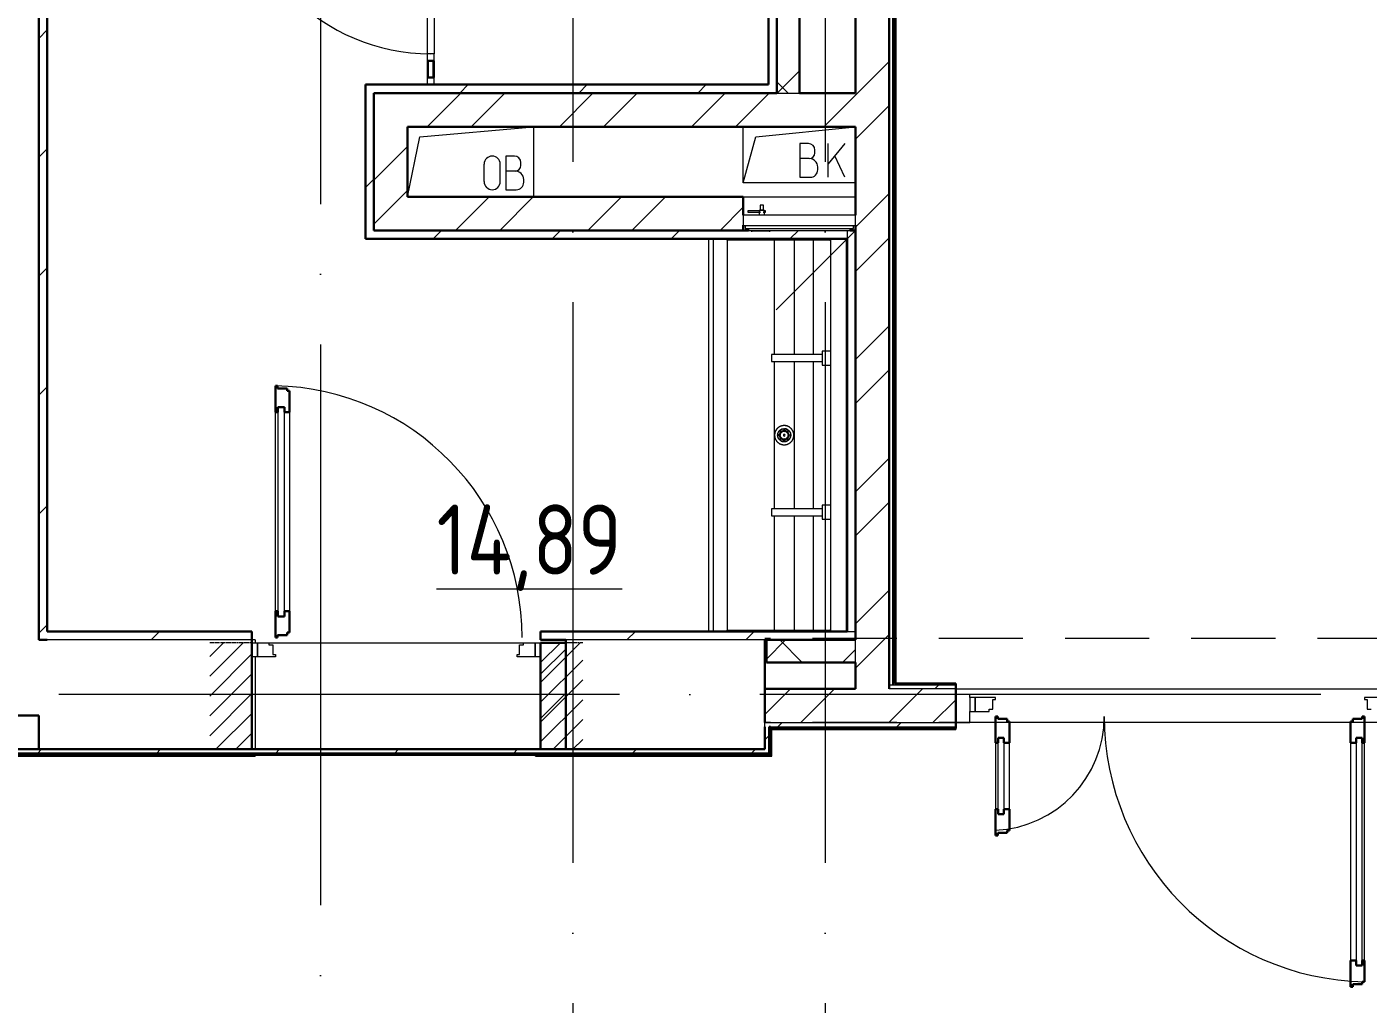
# Model space of a CAD drawing. Header units: millimetres. Extents: x -88595 to 880822, y -1054509 to -148035.
# Drawn here: x 432016 to 436799, y -275356 to -271871 of the extents above; entities that cross this region are included whole.
import ezdxf

# ---------------------------------------------------------------- set-up
doc = ezdxf.new("R2010")
doc.units = ezdxf.units.MM
for name, pattern in [('ADSK_Линия сетки', [25, 20, -2.5, 0, -2.5]), ('ADSK_Сверху', [4.5, 3, -1.5]), ('ADSK_Штриховая_ш2 п1_5', [4.5, 3, -1.5])]:
    doc.linetypes.add(name, pattern=pattern)
for name, color, linetype, lineweight in [('Витраж', 7, 'Continuous', 9), ('Двери', 7, 'Continuous', 9), ('Линии', 7, 'Continuous', 9), ('Марки помещений', 7, 'Continuous', 20), ('Оборудование', 7, 'Continuous', 18), ('Ограждение', 7, 'Continuous', 9), ('Оси', 7, 'Continuous', 9), ('Перекрытие', 7, 'Continuous', 18), ('Сантехника', 7, 'Continuous', 18), ('Стены внутренние', 7, 'Continuous', 18), ('Стены наружные', 7, 'Continuous', 18), ('Стены разрез', 7, 'Continuous', 30), ('Стены штриховка', 7, 'Continuous', 9)]:
    doc.layers.add(name, color=color, linetype=linetype, lineweight=lineweight)
doc.layers.add('Двери открывание', color=7, linetype='Continuous', lineweight=9, true_color=0xc0c0c0)
doc.styles.add('GOST Common_2', font='GOST_Common.ttf', dxfattribs={"width": 0.9, "height": 350})

# ---------------------------------------------------------------- blocks, each defined once
blk = doc.blocks.new('3 этаж')
at = {"layer": 'Двери', "lineweight": 18, "true_color": 0xff0000}
h = blk.add_hatch(dxfattribs=at)
h.set_pattern_fill('FP_3', color=1, style=0, pattern_type=2)
h.set_pattern_definition([(45, (445088.9, 652168.86), (-35.3553, 35.3553), [])])
h.paths.add_polyline_path([(445878.9, 651978.9), (445878.9, 652358.9), (445728.9, 652358.9), (445728.9, 651978.9)])
h.paths.add_polyline_path([(444698.9, 651978.9), (444698.9, 652358.9), (444548.9, 652358.9), (444548.9, 651978.9)])
at = {"lineweight": 18}
for p, q in [((445253.9, 653948.9), (445298.5, 654163)), ((445298.5, 654163), (445703.9, 654198.9)), ((445703.9, 654198.9), (445703.9, 653948.9)), ((446451.4, 653998.9), (446451.4, 654198.9)), ((446451.4, 653998.9), (446495.9, 654163)), ((446495.9, 654163), (446851.4, 654198.9)), ((446683.7, 654138.4), (446653.7, 654138.4)), ((446653.7, 654138.4), (446653.7, 654018.4)), ((446707, 654105.1), (446707, 654115.1)), ((446813.7, 654138.4), (446753.7, 654066.9)), ((446753.7, 654018.4), (446753.7, 654138.4)), ((445527.5, 654002.9), (445527.5, 654065.5)), ((445584.9, 654002.9), (445584.9, 654065.5)), ((445635.1, 654094.2), (445605.1, 654094.2)), ((445605.1, 654094.2), (445605.1, 653974.2)), ((445658.4, 654060.8), (445658.4, 654070.8)), ((446687, 654085.1), (446653.7, 654085.1)), ((446813.7, 654018.4), (446777.7, 654095.5)), ((445638.4, 654040.8), (445605.1, 654040.8)), ((446653.7, 654018.4), (446690.4, 654018.4)), ((446717, 654045.1), (446717, 654055.1)), ((445605.1, 653974.2), (445641.7, 653974.2)), ((445668.4, 654000.8), (445668.4, 654010.8)), ((446851.4, 653998.9), (446451.4, 653998.9))]:
    blk.add_line(p, q, dxfattribs=at)
for centre, radius, start, end in [((446683.7, 654115.1), 23.3, 0, 90), ((445556.2, 654065.5), 28.7, 0, 180), ((445635.1, 654070.8), 23.3, 0, 90), ((446687, 654105.1), 20, 270, 0), ((446687, 654055.1), 30, 0, 90), ((445638.4, 654060.8), 20, 270, 0), ((445638.4, 654010.8), 30, 0, 90), ((446690.4, 654045.1), 26.7, 270, 0), ((445556.2, 654002.9), 28.7, 180, 0), ((445641.7, 654000.8), 26.7, 270, 0)]:
    blk.add_arc(centre, radius, start, end, dxfattribs=at)
at = {"layer": 'Витраж'}
for p, q in [((445323.9, 655158.9), (445323.9, 654458.9)), ((445348.9, 655158.9), (445348.9, 654458.9)), ((445323.9, 654433.9), (445323.9, 654373.9)), ((445348.9, 654433.9), (445348.9, 654373.9))]:
    blk.add_line(p, q, dxfattribs=at)
at = {"layer": 'Витраж', "lineweight": 18, "extrusion": (0, 0, -1)}
for p, q in [((445348.9, 654458.9), (445323.9, 654458.9)), ((445323.9, 654458.9), (445323.9, 654433.9)), ((445348.9, 654433.9), (445348.9, 654458.9)), ((445323.9, 654433.9), (445348.9, 654433.9))]:
    blk.add_line(p, q, dxfattribs=at)
at = {"layer": 'Витраж', "lineweight": 18}
for p, q in [((445348.9, 654373.9), (445323.9, 654373.9)), ((445323.9, 654373.9), (445323.9, 654348.9)), ((445348.9, 654348.9), (445348.9, 654373.9)), ((445323.9, 654348.9), (445348.9, 654348.9)), ((447259, 652173.9), (447209, 652173.9)), ((447209, 652173.9), (447209, 652073.9)), ((447259, 652163.9), (447259, 652173.9)), ((447259, 652073.9), (447259, 652113.9)), ((447209, 652073.9), (447259, 652073.9))]:
    blk.add_line(p, q, dxfattribs=at)
at = {"layer": 'Двери', "lineweight": 30}
for p, q in [((444782.9, 653274.9), (444790.9, 653274.9)), ((444782.9, 653180.9), (444782.9, 653274.9)), ((444790.9, 653274.9), (444790.9, 653265.9)), ((444790.9, 653265.9), (444824.9, 653265.9)), ((444824.9, 653265.9), (444824.9, 653256.9)), ((444824.9, 653256.9), (444832.9, 653256.9)), ((444832.9, 653256.9), (444832.9, 653180.9)), ((444791.9, 653180.9), (444782.9, 653180.9)), ((444791.9, 653198.9), (444791.9, 653180.9)), ((444815.9, 653198.9), (444791.9, 653198.9)), ((444815.9, 653180.9), (444815.9, 653198.9)), ((444832.9, 653180.9), (444815.9, 653180.9)), ((444782.9, 652376.9), (444782.9, 652470.9)), ((444791.9, 652470.9), (444782.9, 652470.9)), ((444791.9, 652452.9), (444791.9, 652470.9)), ((444815.9, 652452.9), (444791.9, 652452.9)), ((444815.9, 652470.9), (444815.9, 652452.9)), ((444832.9, 652470.9), (444815.9, 652470.9)), ((444832.9, 652470.9), (444832.9, 652394.9)), ((444824.9, 652394.9), (444824.9, 652385.9)), ((444832.9, 652394.9), (444824.9, 652394.9)), ((444790.9, 652376.9), (444782.9, 652376.9)), ((444790.9, 652385.9), (444790.9, 652376.9)), ((444824.9, 652385.9), (444790.9, 652385.9)), ((447359, 652095.9), (447351, 652095.9)), ((447351, 652095.9), (447351, 652001.9)), ((447359, 652086.9), (447359, 652095.9)), ((447393, 652086.9), (447359, 652086.9)), ((447393, 652077.9), (447393, 652086.9)), ((447401, 652077.9), (447393, 652077.9)), ((447401, 652001.9), (447401, 652077.9)), ((448625, 652077.9), (448617, 652077.9)), ((448617, 652077.9), (448617, 652001.9)), ((448625, 652086.9), (448625, 652077.9)), ((448659, 652086.9), (448625, 652086.9)), ((448667, 652095.9), (448659, 652095.9)), ((448659, 652095.9), (448659, 652086.9)), ((448667, 652001.9), (448667, 652095.9)), ((447360, 652019.9), (447360, 652001.9)), ((447381, 652019.9), (447360, 652019.9)), ((447381, 652001.9), (447381, 652019.9)), ((448637, 652001.9), (448637, 652019.9)), ((448637, 652019.9), (448658, 652019.9)), ((448658, 652019.9), (448658, 652001.9)), ((447360, 652001.9), (447351, 652001.9)), ((447401, 652001.9), (447381, 652001.9)), ((448617, 652001.9), (448637, 652001.9)), ((448658, 652001.9), (448667, 652001.9)), ((447351, 651765.9), (447351, 651671.9)), ((447360, 651765.9), (447351, 651765.9)), ((447360, 651747.9), (447360, 651765.9)), ((447381, 651747.9), (447360, 651747.9)), ((447381, 651765.9), (447381, 651747.9)), ((447401, 651765.9), (447381, 651765.9)), ((447401, 651689.9), (447401, 651765.9)), ((447359, 651671.9), (447359, 651680.9)), ((447359, 651680.9), (447393, 651680.9)), ((447393, 651680.9), (447393, 651689.9)), ((447393, 651689.9), (447401, 651689.9)), ((447351, 651671.9), (447359, 651671.9)), ((448617, 651225.9), (448617, 651131.9)), ((448617, 651225.9), (448637, 651225.9)), ((448637, 651225.9), (448637, 651207.9)), ((448637, 651207.9), (448658, 651207.9)), ((448658, 651225.9), (448667, 651225.9)), ((448658, 651207.9), (448658, 651225.9)), ((448667, 651149.9), (448667, 651225.9)), ((448659, 651140.9), (448659, 651149.9)), ((448659, 651149.9), (448667, 651149.9)), ((448617, 651131.9), (448625, 651131.9)), ((448625, 651131.9), (448625, 651140.9)), ((448625, 651140.9), (448659, 651140.9))]:
    blk.add_line(p, q, dxfattribs=at)
at = {"layer": 'Двери'}
for p, q in [((444782.9, 652470.9), (444782.9, 653180.9)), ((444791.9, 653198.9), (444791.9, 652452.9)), ((444815.9, 653198.9), (444791.9, 653198.9)), ((444815.9, 652452.9), (444815.9, 653198.9)), ((444832.9, 653180.9), (444832.9, 652470.9)), ((444791.9, 652452.9), (444815.9, 652452.9)), ((444698.9, 652358.9), (444718.9, 652358.9)), ((444698.9, 652308.9), (444698.9, 652358.9)), ((444718.9, 652358.9), (444718.9, 652308.9)), ((444718.9, 652358.9), (444759.9, 652358.9)), ((444718.9, 652308.9), (444718.9, 652358.9)), ((444759.9, 652358.9), (444759.9, 652350.9)), ((444759.9, 652350.9), (444773.9, 652350.9)), ((444773.9, 652350.9), (444773.9, 652316.9)), ((445653.9, 652350.9), (445667.9, 652350.9)), ((445653.9, 652316.9), (445653.9, 652350.9)), ((445667.9, 652350.9), (445667.9, 652358.9)), ((445667.9, 652358.9), (445708.9, 652358.9)), ((445708.9, 652358.9), (445728.9, 652358.9)), ((445708.9, 652308.9), (445708.9, 652358.9)), ((445708.9, 652358.9), (445708.9, 652308.9)), ((445728.9, 652358.9), (445728.9, 652308.9)), ((444718.9, 652308.9), (444698.9, 652308.9)), ((444782.9, 652308.9), (444718.9, 652308.9)), ((444773.9, 652316.9), (444782.9, 652316.9)), ((444782.9, 652316.9), (444782.9, 652308.9)), ((445644.9, 652316.9), (445653.9, 652316.9)), ((445644.9, 652308.9), (445644.9, 652316.9)), ((445708.9, 652308.9), (445644.9, 652308.9)), ((445728.9, 652308.9), (445708.9, 652308.9)), ((447259, 652163.9), (447259, 652113.9)), ((447279, 652163.9), (447259, 652163.9)), ((447279, 652113.9), (447279, 652163.9)), ((447351, 652163.9), (447279, 652163.9)), ((447279, 652163.9), (447279, 652113.9)), ((447342, 652121.9), (447342, 652155.9)), ((447342, 652155.9), (447351, 652155.9)), ((447351, 652155.9), (447351, 652163.9)), ((448739, 652163.9), (448667, 652163.9)), ((448667, 652163.9), (448667, 652155.9)), ((448667, 652155.9), (448676, 652155.9)), ((448676, 652155.9), (448676, 652121.9)), ((447259, 652113.9), (447279, 652113.9)), ((447279, 652113.9), (447328, 652113.9)), ((447328, 652113.9), (447328, 652121.9)), ((447328, 652121.9), (447342, 652121.9)), ((448676, 652121.9), (448690, 652121.9)), ((447360, 652019.9), (447381, 652019.9)), ((447360, 651747.9), (447360, 652019.9)), ((447381, 652019.9), (447381, 651747.9)), ((448637, 652019.9), (448637, 651207.9)), ((448658, 652019.9), (448637, 652019.9)), ((448658, 651207.9), (448658, 652019.9)), ((447351, 652001.9), (447351, 651765.9)), ((447401, 651765.9), (447401, 652001.9)), ((448617, 652001.9), (448617, 651225.9)), ((448667, 651225.9), (448667, 652001.9)), ((447381, 651747.9), (447360, 651747.9)), ((448637, 651207.9), (448658, 651207.9))]:
    blk.add_line(p, q, dxfattribs=at)
at = {"layer": 'Двери', "linetype": 'ADSK_Штриховая_ш2 п1_5'}
for p, q in [((444698.9, 652358.9), (444548.9, 652358.9)), ((444698.9, 651978.9), (444698.9, 652358.9)), ((445878.9, 652358.9), (445728.9, 652358.9)), ((445728.9, 652358.9), (445728.9, 651978.9)), ((444548.9, 651978.9), (444698.9, 651978.9)), ((445728.9, 651978.9), (445878.9, 651978.9))]:
    blk.add_line(p, q, dxfattribs=at)
at = {"layer": 'Двери'}
blk.add_arc((445336.4, 655158.9), 700, 180, 270, dxfattribs=at)
at = {"layer": 'Двери открывание'}
for centre, radius, start, end in [((444764.9, 652376.9), 898, 0, 88.8515), ((447333, 652095.9), 406, 272.541, 0), ((448685, 652095.9), 946, 180, 268.9097)]:
    blk.add_arc(centre, radius, start, end, dxfattribs=at)
at = {"layer": 'Линии', "linetype": 'ADSK_Сверху', "ltscale": 100}
for p, q in [((457348.9, 652373.9), (446528.9, 652373.9)), ((457348.9, 652073.9), (446528.9, 652073.9))]:
    blk.add_line(p, q, dxfattribs=at)
at = {"layer": 'Оборудование'}
for p, q in [((446451.4, 653883.9), (446451.4, 653847.5)), ((446851.4, 653883.9), (446451.4, 653883.9)), ((446467.2, 653899.2), (446467.2, 653894.2)), ((446513, 653899.2), (446467.2, 653899.2)), ((446467.2, 653894.2), (446513, 653894.2)), ((446508.2, 653899.8), (446508.2, 653883.9)), ((446527.5, 653899.8), (446508.2, 653899.8)), ((446511.7, 653901.7), (446509.8, 653899.8)), ((446511.7, 653919.2), (446511.7, 653901.7)), ((446524, 653919.2), (446511.7, 653919.2)), ((446524, 653901.7), (446511.7, 653901.7)), ((446531, 653899.2), (446522.7, 653899.2)), ((446522.7, 653894.2), (446531, 653894.2)), ((446524, 653901.7), (446524, 653919.2)), ((446525.9, 653899.8), (446524, 653901.7)), ((446527.5, 653883.9), (446527.5, 653899.8)), ((446531, 653894.2), (446531, 653899.2)), ((446851.4, 653847.5), (446851.4, 653883.9)), ((446452.3, 653846.6), (446850.5, 653846.6)), ((446458.4, 653846.6), (446458.4, 653836.8)), ((446459.3, 653835.9), (446843.4, 653835.9)), ((446470.4, 653834.3), (446470.4, 653828.9)), ((446470.4, 653828.9), (446832.4, 653828.9)), ((446479.4, 653828.9), (446479.4, 653826.9)), ((446479.4, 653826.9), (446483.4, 653826.9)), ((446543.9, 653826.9), (446483.4, 653826.9)), ((446543.9, 653826.9), (446547.9, 653826.9)), ((446547.9, 653826.9), (446547.9, 653828.9)), ((446851.4, 653828.9), (446568.5, 653546)), ((446832.4, 653828.9), (446832.4, 653834.3)), ((446844.4, 653836.8), (446844.4, 653846.6))]:
    blk.add_line(p, q, dxfattribs=at)
for points, knots in [([(446451.4, 653847.5), (446451.4, 653847.4), (446451.4, 653847.2), (446451.5, 653847), (446451.6, 653846.9), (446451.7, 653846.7), (446451.9, 653846.6), (446452.1, 653846.6), (446452.2, 653846.6), (446452.3, 653846.6)], [0, 0, 0, 0, 0.166667, 0.333333, 0.458333, 0.583333, 0.708333, 0.833333, 1, 1, 1, 1]), ([(446458.4, 653836.8), (446458.4, 653836.7), (446458.4, 653836.6), (446458.5, 653836.4), (446458.6, 653836.2), (446458.7, 653836.1), (446458.8, 653836), (446459, 653835.9), (446459.1, 653835.9), (446459.2, 653835.9), (446459.3, 653835.9)], [0, 0, 0, 0, 0.166667, 0.333333, 0.458333, 0.583333, 0.666667, 0.75, 0.833333, 1, 1, 1, 1]), ([(446468.8, 653835.9), (446469, 653835.9), (446469.2, 653835.8), (446469.4, 653835.7), (446469.6, 653835.7), (446469.8, 653835.5), (446469.9, 653835.4), (446470.1, 653835.3), (446470.2, 653835.1), (446470.3, 653834.9), (446470.3, 653834.7), (446470.4, 653834.5), (446470.4, 653834.3)], [0, 0, 0, 0, 0.166667, 0.25, 0.333333, 0.416667, 0.5, 0.583333, 0.666667, 0.75, 0.833333, 1, 1, 1, 1]), ([(446832.4, 653834.3), (446832.4, 653834.5), (446832.4, 653834.7), (446832.5, 653834.9), (446832.6, 653835.1), (446832.7, 653835.3), (446832.8, 653835.4), (446833, 653835.5), (446833.1, 653835.7), (446833.3, 653835.7), (446833.6, 653835.8), (446833.8, 653835.9), (446833.9, 653835.9)], [-1, -1, -1, -1, -0.833333, -0.75, -0.666667, -0.583333, -0.5, -0.416667, -0.333333, -0.25, -0.166667, 0, 0, 0, 0]), ([(446843.4, 653835.9), (446843.5, 653835.9), (446843.6, 653835.9), (446843.8, 653835.9), (446843.9, 653836), (446844, 653836.1), (446844.1, 653836.2), (446844.3, 653836.4), (446844.3, 653836.6), (446844.4, 653836.7), (446844.4, 653836.8)], [-1, -1, -1, -1, -0.833333, -0.75, -0.666667, -0.583333, -0.458333, -0.333333, -0.166667, 0, 0, 0, 0]), ([(446850.5, 653846.6), (446850.5, 653846.6), (446850.7, 653846.6), (446850.8, 653846.6), (446851, 653846.7), (446851.1, 653846.9), (446851.3, 653847), (446851.3, 653847.2), (446851.4, 653847.4), (446851.4, 653847.5)], [-1, -1, -1, -1, -0.833333, -0.75, -0.583333, -0.458333, -0.333333, -0.166667, 0, 0, 0, 0])]:
    blk.add_open_spline(points, degree=3, knots=knots, dxfattribs=at)
at = {"layer": 'Ограждение'}
for p, q in [((446996.4, 652213.7), (446996.4, 658173.9)), ((446553.9, 652048.9), (446548.9, 652053.9)), ((446553.9, 651953.9), (446553.9, 652048.9)), ((446553.9, 652048.9), (447209, 652048.9)), ((447209, 652053.9), (447209, 652048.9)), ((442568.9, 651953.9), (444710.3, 651953.9)), ((444710.3, 651958.9), (444710.3, 651953.9)), ((445710.3, 651953.9), (445710.3, 651958.9)), ((445710.3, 651953.9), (446553.9, 651953.9)), ((446553.9, 651953.9), (446548.9, 651958.9))]:
    blk.add_line(p, q, dxfattribs=at)
at = {"layer": 'Оси', "linetype": 'ADSK_Линия сетки', "ltscale": 100}
for p, q in [((444943.9, 695924.5), (444943.9, 629947.7)), ((445843.9, 661073.9), (445843.9, 631217.7)), ((446743.9, 661073.9), (446743.9, 631217.7)), ((466011.2, 652173.9), (389071.6, 652173.9))]:
    blk.add_line(p, q, dxfattribs=at)
at = {"layer": 'Перекрытие', "color": 49, "true_color": 0x464646}
for p, q in [((445703.9, 654198.9), (445703.9, 653948.9)), ((446451.4, 653998.9), (446451.4, 654198.9)), ((446851.4, 653998.9), (446451.4, 653998.9))]:
    blk.add_line(p, q, dxfattribs=at)
at = {"layer": 'Сантехника'}
for p, q in [((446327.4, 653798.9), (446327.4, 652398.9)), ((446344.3, 653798.9), (446344.3, 652398.9)), ((446394.3, 653793.9), (446394.3, 653798.9)), ((446394.3, 653793.9), (446394.3, 652403.9)), ((446751.4, 653793.9), (446394.3, 653793.9)), ((446562.2, 653793.9), (446562.2, 653386.4)), ((446633, 653793.9), (446633, 653386.4)), ((446701, 653793.9), (446701, 653386.3)), ((446751.4, 653798.9), (446751.4, 653793.9)), ((446760, 653793.9), (446751.4, 653793.9)), ((446760, 653793.9), (446762.4, 653793.9)), ((446762.4, 653798.9), (446762.4, 653793.9)), ((446762.4, 653793.9), (446762.4, 653798.9)), ((446762.4, 653793.9), (446762.4, 652403.9)), ((446818.4, 653798.9), (446818.4, 652398.9)), ((446762.4, 653398.9), (446732.4, 653398.9)), ((446732.4, 653398.9), (446732.4, 653348.9)), ((446732.4, 653386.4), (446552.4, 653386.4)), ((446552.4, 653386.4), (446552.4, 653361.4)), ((446552.4, 653361.4), (446732.4, 653361.4)), ((446562.2, 653361.4), (446562.2, 652836.4)), ((446633, 653361.4), (446633, 652836.4)), ((446701, 653361.4), (446701, 652836.3)), ((446732.4, 653348.9), (446762.4, 653348.9)), ((446732.4, 652836.4), (446552.4, 652836.4)), ((446552.4, 652836.4), (446552.4, 652811.4)), ((446762.4, 652848.9), (446732.4, 652848.9)), ((446732.4, 652848.9), (446732.4, 652798.9)), ((446552.4, 652811.4), (446732.4, 652811.4)), ((446562.2, 652811.4), (446562.2, 652403.9)), ((446633, 652811.4), (446633, 652403.9)), ((446701, 652811.4), (446701, 652403.9)), ((446732.4, 652798.9), (446762.4, 652798.9)), ((446394.3, 652398.9), (446394.3, 652403.9)), ((446394.3, 652403.9), (446751.4, 652403.9)), ((446751.4, 652403.9), (446760, 652403.9)), ((446751.4, 652403.9), (446751.4, 652398.9)), ((446762.4, 652403.9), (446760, 652403.9)), ((446762.4, 652403.9), (446762.4, 652398.9)), ((446762.4, 652398.9), (446762.4, 652403.9))]:
    blk.add_line(p, q, dxfattribs=at)
at = {"layer": 'Сантехника', "flags": 128}
for points in [[(446631.7, 653098.9), (446631.6, 653100.2), (446631.6, 653101.6), (446631.4, 653103), (446631.2, 653104.3), (446631, 653105.7), (446630.7, 653107), (446630.3, 653108.3), (446629.9, 653109.7), (446629.5, 653110.9), (446629, 653112.2), (446628.4, 653113.5), (446627.8, 653114.7), (446627.1, 653115.9), (446626.4, 653117.1), (446625.7, 653118.2), (446624.9, 653119.3), (446624, 653120.4), (446623.2, 653121.5), (446622.2, 653122.5), (446621.3, 653123.5), (446620.3, 653124.4), (446619.2, 653125.3), (446618.1, 653126.1), (446617, 653127), (446615.9, 653127.7), (446614.7, 653128.4), (446613.5, 653129.1), (446612.3, 653129.7), (446611.1, 653130.3), (446609.8, 653130.8), (446608.5, 653131.3), (446607.2, 653131.7), (446605.9, 653132.1), (446604.5, 653132.4), (446603.2, 653132.7), (446601.8, 653132.9), (446600.5, 653133), (446599.1, 653133.1), (446597.7, 653133.2), (446596.4, 653133.1), (446595, 653133.1), (446593.6, 653133), (446592.3, 653132.8), (446590.9, 653132.5), (446589.6, 653132.3), (446588.2, 653131.9), (446586.9, 653131.5), (446585.6, 653131.1), (446584.4, 653130.6), (446583.1, 653130), (446581.9, 653129.5), (446580.6, 653128.8), (446579.5, 653128.1), (446578.3, 653127.4), (446577.2, 653126.6), (446576.1, 653125.8), (446575, 653124.9), (446574, 653124), (446573, 653123), (446572.1, 653122), (446571.2, 653121), (446570.3, 653119.9), (446569.5, 653118.8), (446568.7, 653117.7), (446568, 653116.5), (446567.3, 653115.4), (446566.7, 653114.1), (446566.1, 653112.9), (446565.5, 653111.6), (446565, 653110.4), (446564.6, 653109), (446564.2, 653107.7), (446563.9, 653106.4), (446563.6, 653105.1), (446563.4, 653103.7), (446563.2, 653102.3), (446563.1, 653101), (446563.1, 653099.6), (446563.1, 653098.9)], [(446574.1, 653098.9), (446574.1, 653099.8), (446574.1, 653100.7), (446574.2, 653101.6), (446574.4, 653102.6), (446574.5, 653103.5), (446574.7, 653104.4), (446575, 653105.3), (446575.2, 653106.2), (446575.6, 653107.1), (446575.9, 653107.9), (446576.3, 653108.8), (446576.7, 653109.6), (446577.1, 653110.4), (446577.6, 653111.2), (446578.1, 653112), (446578.7, 653112.8), (446579.2, 653113.5), (446579.8, 653114.2), (446580.5, 653114.9), (446581.1, 653115.6), (446581.8, 653116.2), (446582.5, 653116.8), (446583.3, 653117.4), (446584, 653117.9), (446584.8, 653118.5), (446585.6, 653119), (446586.4, 653119.4), (446587.2, 653119.8), (446588.1, 653120.2), (446588.9, 653120.6), (446589.8, 653120.9), (446590.7, 653121.2), (446591.6, 653121.4), (446592.5, 653121.6), (446593.4, 653121.8), (446594.3, 653122), (446595.3, 653122.1), (446596.2, 653122.1), (446597.1, 653122.2), (446598, 653122.2), (446599, 653122.1), (446599.9, 653122), (446600.8, 653121.9), (446601.7, 653121.7), (446602.7, 653121.6), (446603.6, 653121.3), (446604.5, 653121.1), (446605.3, 653120.8), (446606.2, 653120.4), (446607.1, 653120), (446607.9, 653119.6), (446608.7, 653119.2), (446609.5, 653118.7), (446610.3, 653118.2), (446611.1, 653117.7), (446611.8, 653117.1), (446612.5, 653116.5), (446613.2, 653115.9), (446613.9, 653115.3), (446614.5, 653114.6), (446615.2, 653113.9), (446615.8, 653113.2), (446616.3, 653112.4), (446616.8, 653111.7), (446617.3, 653110.9), (446617.8, 653110.1), (446618.2, 653109.2), (446618.6, 653108.4), (446619, 653107.5), (446619.3, 653106.7), (446619.6, 653105.8), (446619.9, 653104.9), (446620.1, 653104), (446620.3, 653103.1), (446620.4, 653102.1), (446620.5, 653101.2), (446620.6, 653100.3), (446620.7, 653099.4), (446620.7, 653098.9)], [(446576.9, 653109.5), (446577.4, 653110.3), (446577.8, 653111.1), (446578.4, 653111.9), (446578.9, 653112.6), (446579.5, 653113.3), (446580, 653114.1), (446580.7, 653114.7), (446581.3, 653115.4), (446582, 653116), (446582.7, 653116.6), (446583.4, 653117.2)], [(446580.8, 653115.3), (446580.2, 653114.6), (446579.6, 653113.9), (446579, 653113.2), (446578.4, 653112.4), (446577.9, 653111.7), (446577.4, 653110.9), (446576.9, 653110.1)], [(446581.2, 653098.9), (446581.2, 653099.5), (446581.2, 653100.2), (446581.3, 653100.8), (446581.4, 653101.4), (446581.5, 653102.1), (446581.6, 653102.7), (446581.8, 653103.3), (446582, 653104), (446582.2, 653104.6), (446582.4, 653105.2), (446582.7, 653105.8), (446583, 653106.3), (446583.3, 653106.9), (446583.6, 653107.5), (446584, 653108), (446584.4, 653108.5), (446584.8, 653109), (446585.2, 653109.5), (446585.6, 653110), (446586.1, 653110.5), (446586.6, 653110.9), (446587, 653111.3), (446587.6, 653111.7), (446588.1, 653112.1), (446588.6, 653112.5)], [(446584.2, 653117.7), (446584.9, 653118.2), (446585.7, 653118.7), (446586.5, 653119.2), (446587.3, 653119.6), (446588.2, 653120), (446589, 653120.3), (446589.9, 653120.6)], [(446589.4, 653120.8), (446588.5, 653120.4), (446587.7, 653120), (446586.8, 653119.6)], [(446593.5, 653121.6), (446594.4, 653121.7), (446595.3, 653121.8), (446596.2, 653121.9), (446597.1, 653121.9), (446598, 653121.9), (446599, 653121.8), (446599.9, 653121.8), (446600.8, 653121.6), (446601.7, 653121.5), (446602.6, 653121.3), (446603.5, 653121.1), (446604.4, 653120.8), (446605.2, 653120.5), (446606.1, 653120.2), (446607, 653119.8), (446607.8, 653119.4), (446608.6, 653119), (446609.4, 653118.5), (446610.2, 653118), (446610.9, 653117.5)], [(446594, 653114.7), (446594.6, 653114.8), (446595.3, 653114.9), (446595.9, 653115), (446596.5, 653115), (446597.2, 653115.1), (446597.8, 653115.1), (446598.5, 653115), (446599.1, 653115), (446599.8, 653114.9), (446600.4, 653114.8)], [(446608.3, 653119.4), (446607.5, 653119.8), (446606.7, 653120.2), (446605.8, 653120.6), (446604.9, 653120.9), (446604, 653121.2), (446603.1, 653121.4), (446602.2, 653121.6), (446601.3, 653121.8), (446600.4, 653122)], [(446606.4, 653112.3), (446606.9, 653112), (446607.4, 653111.6), (446607.9, 653111.2), (446608.4, 653110.7), (446608.9, 653110.3), (446609.3, 653109.8), (446609.7, 653109.3), (446610.1, 653108.8), (446610.5, 653108.3), (446610.9, 653107.8), (446611.2, 653107.2), (446611.6, 653106.6), (446611.9, 653106.1), (446612.1, 653105.5), (446612.4, 653104.9), (446612.6, 653104.3), (446612.8, 653103.7), (446613, 653103.1), (446613.2, 653102.4), (446613.3, 653101.8), (446613.4, 653101.1), (446613.5, 653100.5), (446613.5, 653099.9), (446613.6, 653099.2), (446613.6, 653098.9)], [(446611.2, 653117.3), (446611.7, 653116.9), (446612.4, 653116.3), (446613.1, 653115.7), (446613.7, 653115.1), (446614.4, 653114.4), (446615, 653113.7), (446615.5, 653113), (446616.1, 653112.3), (446616.6, 653111.5), (446617.1, 653110.7), (446617.6, 653109.9)], [(446617.6, 653110.4), (446617.1, 653111.2), (446616.6, 653112), (446616.1, 653112.8), (446615.5, 653113.5), (446614.9, 653114.2), (446614.3, 653114.9), (446613.6, 653115.6)], [(446563.1, 653098.9), (446563.1, 653097.5), (446563.2, 653096.1), (446563.3, 653094.8), (446563.5, 653093.4), (446563.8, 653092), (446564.1, 653090.7), (446564.4, 653089.4), (446564.8, 653088.1), (446565.3, 653086.8), (446565.8, 653085.5), (446566.3, 653084.3), (446566.9, 653083), (446567.6, 653081.8), (446568.3, 653080.6), (446569.1, 653079.5), (446569.9, 653078.4), (446570.7, 653077.3), (446571.6, 653076.2), (446572.5, 653075.2), (446573.5, 653074.3), (446574.5, 653073.3), (446575.5, 653072.4), (446576.6, 653071.6), (446577.7, 653070.8), (446578.8, 653070), (446580, 653069.3), (446581.2, 653068.6), (446582.4, 653068), (446583.7, 653067.4), (446584.9, 653066.9), (446586.2, 653066.4), (446587.5, 653066), (446588.9, 653065.6), (446590.2, 653065.3), (446591.5, 653065.1), (446592.9, 653064.9), (446594.3, 653064.7), (446595.6, 653064.6), (446597, 653064.6), (446598.4, 653064.6), (446599.7, 653064.6), (446601.1, 653064.8), (446602.5, 653064.9), (446603.8, 653065.2), (446605.2, 653065.5), (446606.5, 653065.8), (446607.8, 653066.2), (446609.1, 653066.6), (446610.4, 653067.1), (446611.6, 653067.7), (446612.9, 653068.3), (446614.1, 653068.9), (446615.3, 653069.6), (446616.4, 653070.3), (446617.6, 653071.1), (446618.6, 653072), (446619.7, 653072.8), (446620.7, 653073.7), (446621.7, 653074.7), (446622.7, 653075.7), (446623.6, 653076.7), (446624.4, 653077.8), (446625.3, 653078.9), (446626, 653080), (446626.8, 653081.2), (446627.4, 653082.4), (446628.1, 653083.6), (446628.7, 653084.8), (446629.2, 653086.1), (446629.7, 653087.4), (446630.1, 653088.7), (446630.5, 653090), (446630.8, 653091.3), (446631.1, 653092.7), (446631.3, 653094), (446631.5, 653095.4), (446631.6, 653096.7), (446631.7, 653098.1), (446631.7, 653098.9)], [(446574.5, 653103.1), (446574.3, 653102.1), (446574.2, 653101.2), (446574.1, 653100.3), (446574.1, 653099.4), (446574.1, 653098.9)], [(446574.1, 653098.9), (446574.1, 653097.9), (446574.1, 653097), (446574.2, 653096.1), (446574.4, 653095.1)], [(446620.7, 653098.9), (446620.6, 653097.9), (446620.6, 653097), (446620.5, 653096.1), (446620.4, 653095.1), (446620.2, 653094.2), (446620, 653093.3), (446619.8, 653092.4), (446619.5, 653091.5), (446619.2, 653090.7), (446618.8, 653089.8), (446618.4, 653088.9), (446618, 653088.1), (446617.6, 653087.3), (446617.1, 653086.5), (446616.6, 653085.7), (446616.1, 653084.9), (446615.5, 653084.2), (446614.9, 653083.5), (446614.3, 653082.8), (446613.6, 653082.1), (446612.9, 653081.5), (446612.2, 653080.9), (446611.5, 653080.3), (446610.7, 653079.8), (446610, 653079.3), (446609.2, 653078.8), (446608.3, 653078.3), (446607.5, 653077.9), (446606.7, 653077.5), (446605.8, 653077.1), (446604.9, 653076.8), (446604, 653076.5), (446603.1, 653076.3), (446602.2, 653076.1), (446601.3, 653075.9), (446600.4, 653075.8), (446599.5, 653075.7), (446598.6, 653075.6), (446597.6, 653075.6), (446596.7, 653075.6), (446595.8, 653075.6), (446594.8, 653075.7), (446593.9, 653075.8), (446593, 653076), (446592.1, 653076.2), (446591.2, 653076.4), (446590.3, 653076.7), (446589.4, 653077), (446588.5, 653077.3), (446587.7, 653077.7), (446586.8, 653078.1), (446586, 653078.5), (446585.2, 653079), (446584.4, 653079.5), (446583.7, 653080), (446582.9, 653080.6), (446582.2, 653081.2), (446581.5, 653081.8), (446580.8, 653082.4), (446580.2, 653083.1), (446579.6, 653083.8), (446579, 653084.5), (446578.4, 653085.3), (446577.9, 653086.1), (446577.4, 653086.8), (446576.9, 653087.7), (446576.5, 653088.5), (446576.1, 653089.3), (446575.7, 653090.2), (446575.4, 653091.1), (446575.1, 653091.9), (446574.9, 653092.8), (446574.6, 653093.7), (446574.5, 653094.7), (446574.3, 653095.6), (446574.2, 653096.5), (446574.1, 653097.4), (446574.1, 653098.4), (446574.1, 653098.9)], [(446574.3, 653098.9), (446574.3, 653099.8), (446574.4, 653100.7), (446574.5, 653101.6), (446574.6, 653102.5), (446574.8, 653103.4), (446575, 653104.3)], [(446574.9, 653093.8), (446574.7, 653094.7), (446574.6, 653095.6), (446574.4, 653096.5), (446574.4, 653097.4), (446574.3, 653098.4), (446574.3, 653098.9)], [(446577.1, 653087.3), (446577.6, 653086.5), (446578.1, 653085.7), (446578.7, 653084.9), (446579.2, 653084.2), (446579.8, 653083.5), (446580.5, 653082.8), (446581.1, 653082.2)], [(446610.6, 653080), (446609.8, 653079.5), (446609, 653079), (446608.2, 653078.5), (446607.4, 653078.1), (446606.6, 653077.7), (446605.7, 653077.4), (446604.8, 653077.1), (446604, 653076.8), (446603.1, 653076.5), (446602.2, 653076.3), (446601.3, 653076.2), (446600.4, 653076), (446599.5, 653075.9), (446598.5, 653075.9), (446597.6, 653075.8), (446596.7, 653075.8), (446595.8, 653075.9), (446594.9, 653076), (446593.9, 653076.1), (446593, 653076.2), (446592.1, 653076.4), (446591.2, 653076.7), (446590.4, 653076.9), (446589.5, 653077.2), (446588.6, 653077.5), (446587.8, 653077.9), (446586.9, 653078.3), (446586.1, 653078.7), (446585.3, 653079.2), (446584.6, 653079.7), (446583.8, 653080.2), (446583.1, 653080.8), (446582.4, 653081.4), (446581.7, 653082), (446581, 653082.6), (446580.4, 653083.3), (446579.8, 653084), (446579.2, 653084.7), (446578.6, 653085.4), (446578.1, 653086.2), (446577.6, 653087), (446577.2, 653087.8)], [(446588.4, 653085.4), (446587.8, 653085.8), (446587.3, 653086.2), (446586.8, 653086.6), (446586.3, 653087), (446585.9, 653087.4), (446585.4, 653087.9), (446585, 653088.4), (446584.6, 653088.9), (446584.2, 653089.4), (446583.8, 653090), (446583.5, 653090.5), (446583.2, 653091.1), (446582.9, 653091.6), (446582.6, 653092.2), (446582.3, 653092.8), (446582.1, 653093.4), (446581.9, 653094), (446581.7, 653094.7), (446581.6, 653095.3), (446581.4, 653095.9), (446581.3, 653096.6), (446581.3, 653097.2), (446581.2, 653097.9), (446581.2, 653098.5), (446581.2, 653098.9)], [(446586.4, 653078.3), (446587.2, 653077.9), (446588.1, 653077.5), (446588.9, 653077.1), (446589.8, 653076.8), (446590.7, 653076.5), (446591.6, 653076.3), (446592.5, 653076.1), (446593.4, 653075.9), (446594.3, 653075.8)], [(446600.8, 653083), (446600.1, 653082.9), (446599.5, 653082.8), (446598.8, 653082.7), (446598.2, 653082.7), (446597.5, 653082.7), (446596.9, 653082.7), (446596.2, 653082.7), (446595.6, 653082.8), (446595, 653082.8), (446594.3, 653082.9)], [(446600.8, 653075.8), (446601.7, 653076), (446602.7, 653076.2), (446603.6, 653076.4), (446604.5, 653076.7), (446605.3, 653077), (446606.2, 653077.3), (446607.1, 653077.7), (446607.9, 653078.1)], [(446613.6, 653098.9), (446613.6, 653098.2), (446613.5, 653097.6), (446613.5, 653096.9), (446613.4, 653096.3), (446613.2, 653095.6), (446613.1, 653095), (446612.9, 653094.4), (446612.7, 653093.8), (446612.5, 653093.2), (446612.3, 653092.6), (446612, 653092), (446611.7, 653091.4), (446611.4, 653090.8), (446611.1, 653090.3), (446610.7, 653089.7), (446610.4, 653089.2), (446610, 653088.7), (446609.5, 653088.2), (446609.1, 653087.7), (446608.7, 653087.2), (446608.2, 653086.8), (446607.7, 653086.4), (446607.2, 653086), (446606.7, 653085.6), (446606.1, 653085.2)], [(446617.8, 653088.2), (446617.4, 653087.4), (446616.9, 653086.6), (446616.4, 653085.9), (446615.8, 653085.1), (446615.3, 653084.4), (446614.7, 653083.7), (446614.1, 653083), (446613.4, 653082.3), (446612.7, 653081.7), (446612, 653081.1), (446611.3, 653080.5)], [(446613.7, 653082.2), (446613.9, 653082.4), (446614.5, 653083.1), (446615.2, 653083.8), (446615.8, 653084.5), (446616.3, 653085.3), (446616.8, 653086.1), (446617.3, 653086.8), (446617.8, 653087.7)], [(446620.4, 653098.9), (446620.4, 653097.9), (446620.3, 653097), (446620.2, 653096.1), (446620.1, 653095.2), (446619.9, 653094.3), (446619.7, 653093.4)], [(446619.8, 653103.9), (446620, 653103), (446620.2, 653102.1), (446620.3, 653101.2), (446620.4, 653100.3), (446620.4, 653099.4), (446620.4, 653098.9)], [(446620.3, 653094.7), (446620.4, 653095.6), (446620.5, 653096.5), (446620.6, 653097.4), (446620.7, 653098.4), (446620.7, 653098.9)], [(446620.7, 653098.9), (446620.6, 653099.8), (446620.6, 653100.7), (446620.5, 653101.6), (446620.4, 653102.6)]]:
    blk.add_lwpolyline(points, dxfattribs=at)
at = {"layer": 'Сантехника'}
for centre, radius, start, end in [((446597.4, 653098.9), 34.3, 164.3157, 167.198), ((446597.4, 653098.9), 34.3, 145.3886, 161.2102), ((446597.4, 653098.9), 34.3, 133.5244, 136.5478), ((446597.4, 653098.9), 34.3, 112.2071, 130.7179), ((446597.4, 653098.9), 23, 144, 154.1058), ((446597.4, 653098.9), 15.9, 0, 180), ((446585.9, 653110.3), 3, 45, 225), ((446585.9, 653110.3), 3, 135, 195), ((446597.4, 653098.9), 18.1, 136.1528, 140.9221), ((446585.9, 653110.3), 3, 210, 225), ((446585.9, 653110.3), 3, 225, 45), ((446585.9, 653110.3), 3, 225, 285), ((446585.9, 653110.3), 3, 90, 120), ((446597.4, 653098.9), 16.2, 110.5449, 140.552), ((446597.4, 653098.9), 14.1, 136.2949, 141.7649), ((446597.4, 653098.9), 14.1, 124.7852, 137.7972), ((446597.4, 653098.9), 14.1, 125.0449, 135), ((446597.4, 653098.9), 13.9, 45, 135), ((446597.4, 653098.9), 13.9, 90.2374, 135), ((446585.9, 653110.3), 3, 330, 45), ((446597.4, 653098.9), 14.1, 113.7949, 123.75), ((446597.4, 653098.9), 14.1, 102.5449, 112.5), ((446597.4, 653098.9), 16.2, 39.3943, 101.028), ((446597.4, 653115.1), 3, 91.0021, 180), ((446597.4, 653115.1), 3, 0, 180), ((446597.4, 653115.1), 3, 180, 255), ((446597.4, 653115.1), 3, 180, 0), ((446597.4, 653098.9), 14.1, 91.2949, 101.25), ((446597.4, 653098.9), 34.3, 81.2405, 94.5295), ((446597.4, 653098.9), 18.1, 83.5568, 96.4432), ((446597.4, 653098.9), 14.1, 80.5238, 95.3542), ((446597.4, 653098.9), 16, 90, 90.2062), ((446597.4, 653098.9), 16, 90, 90.2062), ((446597.4, 653115.1), 3, 0, 90), ((446597.4, 653098.9), 14.1, 80.0449, 90), ((446597.4, 653098.9), 13.9, 45, 90), ((446597.4, 653115.1), 3, 285, 0), ((446597.4, 653098.9), 14.1, 68.7949, 78.75), ((446597.4, 653098.9), 14.1, 57.5449, 67.5), ((446597.4, 653098.9), 34.3, 75.5624, 79.0767), ((446597.4, 653098.9), 14.1, 46.2949, 56.25), ((446608.8, 653110.3), 3, 135, 210), ((446608.8, 653110.3), 3, 135, 315), ((446597.4, 653098.9), 14.1, 41.7766, 52.7822), ((446608.8, 653110.3), 3, 315, 135), ((446597.4, 653098.9), 14.1, 38.2351, 45), ((446597.4, 653098.9), 34.3, 56.5875, 72.8932), ((446608.8, 653110.3), 3, 255, 315), ((446608.8, 653110.3), 3, 60, 90), ((446608.8, 653110.3), 3, 345, 45), ((446608.8, 653110.3), 3, 315, 330), ((446597.4, 653098.9), 23, 25.3123, 36), ((446597.4, 653098.9), 34.3, 20.4173, 38.2302), ((446597.4, 653098.9), 34.3, 170.2639, 180), ((446597.4, 653098.9), 34.3, 180, 184.4583), ((446597.4, 653098.9), 34.3, 186.4389, 190.0463), ((446597.4, 653098.9), 34.3, 200.4173, 218.2302), ((446597.4, 653098.9), 23, 205.3123, 216), ((446581.2, 653098.9), 3, 90, 180), ((446581.2, 653098.9), 3, 150, 180), ((446581.2, 653098.9), 3, 180, 210), ((446581.2, 653098.9), 3, 180, 270), ((446597.4, 653098.9), 34.3, 236.5875, 252.8932), ((446581.2, 653098.9), 3, 90, 105), ((446581.2, 653098.9), 3, 255, 270), ((446597.4, 653098.9), 16.2, 158.4339, 180), ((446581.2, 653098.9), 3, 30, 90), ((446581.2, 653098.9), 3, 0, 90), ((446581.2, 653098.9), 3, 270, 0), ((446581.2, 653098.9), 3, 270, 330), ((446597.4, 653098.9), 15.9, 180, 0), ((446585.9, 653087.4), 3, 135, 315), ((446585.9, 653087.4), 3, 165, 225), ((446597.4, 653098.9), 14.1, 177.8492, 180), ((446597.4, 653098.9), 14.1, 180, 182.1508), ((446585.9, 653087.4), 3, 135, 150), ((446585.9, 653087.4), 3, 75, 135), ((446585.9, 653087.4), 3, 315, 135), ((446585.9, 653087.4), 3, 240, 270), ((446597.4, 653098.9), 16.2, 219.3943, 281.028), ((446597.4, 653098.9), 14.1, 218.2351, 225), ((446597.4, 653098.9), 14.1, 222.2028, 235.2148), ((446597.4, 653098.9), 13.9, 225, 315), ((446597.4, 653098.9), 13.9, 225, 269.7626), ((446597.4, 653098.9), 14.1, 226.2949, 236.25), ((446585.9, 653087.4), 3, 315, 30), ((446597.4, 653098.9), 34.3, 255.5624, 259.0767), ((446597.4, 653098.9), 14.1, 237.5449, 247.5), ((446597.4, 653098.9), 34.3, 261.2405, 274.5295), ((446597.4, 653098.9), 14.1, 248.7949, 258.75), ((446597.4, 653098.9), 3, 0, 180), ((446597.4, 653098.9), 3, 180, 0), ((446597.4, 653082.7), 3, 0, 180), ((446597.4, 653082.7), 3, 105, 180), ((446597.4, 653082.7), 3, 180, 0), ((446597.4, 653082.7), 3, 188.4685, 268.9979), ((446597.4, 653098.9), 14.1, 260.0449, 269.766), ((446597.4, 653098.9), 18.1, 263.5568, 276.4432), ((446597.4, 653098.9), 14.1, 264.6458, 280.001), ((446597.4, 653098.9), 16, 269.7938, 270), ((446597.4, 653098.9), 16, 269.7938, 270), ((446597.4, 653098.9), 13.9, 270, 315), ((446597.4, 653082.7), 3, 270, 351.5315), ((446597.4, 653098.9), 14.1, 271.2949, 281.25), ((446597.4, 653082.7), 3, 0, 75), ((446597.4, 653098.9), 14.1, 282.5449, 292.5), ((446597.4, 653098.9), 16.2, 290.5449, 333.3784), ((446597.4, 653098.9), 14.1, 293.7949, 303.75), ((446597.4, 653098.9), 14.1, 305.0449, 315), ((446608.8, 653087.4), 3, 45, 225), ((446608.8, 653087.4), 3, 150, 225), ((446597.4, 653098.9), 14.1, 307.2178, 318.2234), ((446608.8, 653087.4), 3, 225, 45), ((446597.4, 653098.9), 14.1, 316.2949, 321.7649), ((446608.8, 653087.4), 3, 45, 105), ((446608.8, 653087.4), 3, 270, 300), ((446613.6, 653098.9), 3, 90, 180), ((446613.6, 653098.9), 3, 180, 270), ((446608.8, 653087.4), 3, 30, 45), ((446608.8, 653087.4), 3, 315, 15), ((446613.6, 653098.9), 3, 90, 150), ((446613.6, 653098.9), 3, 210, 270), ((446597.4, 653098.9), 13.9, 0, 1.0797), ((446597.4, 653098.9), 13.9, 0, 1.0797), ((446597.4, 653098.9), 13.9, 358.9203, 0), ((446597.4, 653098.9), 13.9, 358.9203, 0), ((446597.4, 653098.9), 34.3, 294.1568, 310.7179), ((446597.4, 653098.9), 14.1, 0, 3.2805), ((446597.4, 653098.9), 14.1, 356.7195, 0), ((446597.4, 653098.9), 16.2, 338.4339, 0), ((446613.6, 653098.9), 3, 75, 90), ((446613.6, 653098.9), 3, 0, 90), ((446613.6, 653098.9), 3, 270, 0), ((446613.6, 653098.9), 3, 270, 285), ((446597.4, 653098.9), 23, 324, 334.1058), ((446613.6, 653098.9), 3, 0, 30), ((446613.6, 653098.9), 3, 330, 0), ((446597.4, 653098.9), 34.3, 313.5244, 316.5478), ((446597.4, 653098.9), 34.3, 325.1407, 341.2102), ((446597.4, 653098.9), 34.3, 344.3157, 347.198), ((446597.4, 653098.9), 34.3, 6.4389, 10.0463), ((446597.4, 653098.9), 34.3, 350.2639, 0), ((446597.4, 653098.9), 34.3, 0, 3.8455)]:
    blk.add_arc(centre, radius, start, end, dxfattribs=at)
at = {"layer": 'Стены внутренние', "lineweight": 30}
for p, q in [((443938.9, 652368.9), (443938.9, 658373.9)), ((443968.9, 652368.9), (443938.9, 652368.9)), ((444698.9, 651978.9), (444698.9, 652368.9)), ((445818.9, 652368.9), (445818.9, 651978.9)), ((446528.9, 652073.9), (446528.9, 652368.9)), ((443548.9, 652098.9), (443938.9, 652098.9)), ((443938.9, 652098.9), (443938.9, 651978.9)), ((446528.9, 651978.9), (446528.9, 652058.9))]:
    blk.add_line(p, q, dxfattribs=at)
at = {"layer": 'Стены внутренние'}
for p, q in [((444710.3, 652368.9), (443968.9, 652368.9)), ((444710.3, 652368.9), (444710.3, 652358.9)), ((446528.9, 652368.9), (445818.9, 652368.9)), ((444710.3, 652308.9), (444710.3, 651978.9)), ((446528.9, 652058.9), (446528.9, 652073.9))]:
    blk.add_line(p, q, dxfattribs=at)
at = {"layer": 'Стены наружные', "lineweight": 30}
for p, q in [((446571.4, 658373.9), (446571.4, 654318.9)), ((446651.4, 654318.9), (446651.4, 658373.9)), ((446851.4, 658373.9), (446851.4, 654318.9)), ((443968.9, 652398.9), (443968.9, 658343.9)), ((446541.4, 658343.9), (446541.4, 654348.9)), ((446971.4, 652193.9), (446971.4, 658198.9)), ((446986.4, 652208.9), (446986.4, 658193.9)), ((446991.4, 652213.9), (446991.4, 658193.9)), ((445103.9, 654348.9), (445103.9, 653798.9)), ((446541.4, 654348.9), (445103.9, 654348.9)), ((445133.9, 653828.9), (445133.9, 654318.9)), ((445133.9, 654318.9), (446571.4, 654318.9)), ((446851.4, 654318.9), (446651.4, 654318.9)), ((445253.9, 653948.9), (445253.9, 654198.9)), ((445253.9, 654198.9), (446851.4, 654198.9)), ((446851.4, 654198.9), (446851.4, 653883.9)), ((446451.4, 653948.9), (445253.9, 653948.9)), ((446451.4, 653883.9), (446451.4, 653948.9)), ((445133.9, 653828.9), (446470.4, 653828.9)), ((446451.4, 653828.9), (446451.4, 653847.2)), ((446851.4, 653828.9), (446832.4, 653828.9)), ((446851.4, 652368.9), (446851.4, 653847.2)), ((445103.9, 653798.9), (446821.4, 653798.9)), ((446821.4, 653798.9), (446821.4, 652398.9)), ((444698.9, 652398.9), (443968.9, 652398.9)), ((444698.9, 652368.9), (444698.9, 652398.9)), ((446821.4, 652398.9), (445728.9, 652398.9)), ((445728.9, 652398.9), (445728.9, 652368.9)), ((445728.9, 652368.9), (445818.9, 652368.9)), ((445818.9, 652358.9), (445728.9, 652358.9)), ((445728.9, 652358.9), (445728.9, 651978.9)), ((446528.9, 652368.9), (446851.4, 652368.9)), ((446533.9, 652368.9), (446533.9, 652288.9)), ((446533.9, 652288.9), (446851.4, 652288.9)), ((446851.4, 652288.9), (446851.4, 652193.9)), ((447209, 652213.9), (446991.4, 652213.9)), ((447209, 652053.9), (447209, 652213.9)), ((446851.4, 652193.9), (446528.9, 652193.9)), ((446543.9, 652058.9), (446548.9, 652058.9)), ((446543.9, 651963.9), (446543.9, 652058.9)), ((446548.9, 651958.9), (446548.9, 652053.9)), ((446548.9, 652053.9), (447209, 652053.9)), ((442578.9, 651963.9), (446543.9, 651963.9)), ((446528.9, 651978.9), (443494.9, 651978.9)), ((442573.9, 651958.9), (446548.9, 651958.9))]:
    blk.add_line(p, q, dxfattribs=at)
at = {"layer": 'Стены наружные', "linetype": 'Continuous', "lineweight": 9}
for p, q in [((443938.9, 654513.8), (443968.9, 654543.8)), ((446986.4, 654520.7), (446991.4, 654525.7)), ((446986.4, 654450), (446991.4, 654455)), ((446851.4, 654311.7), (446971.4, 654431.7)), ((446611.4, 654318.9), (446571.4, 654358.9)), ((446572.4, 654318.9), (446651.4, 654397.9)), ((446986.4, 654379.3), (446991.4, 654384.3)), ((445324.2, 654198.9), (445444.2, 654318.9)), ((445441, 654318.9), (445471, 654348.9)), ((445481.3, 654198.9), (445601.3, 654318.9)), ((445795.6, 654198.9), (445915.6, 654318.9)), ((445865.3, 654318.9), (445895.3, 654348.9)), ((445952.8, 654198.9), (446072.8, 654318.9)), ((446267.1, 654198.9), (446387.1, 654318.9)), ((446289.5, 654318.9), (446319.5, 654348.9)), ((446424.3, 654198.9), (446544.3, 654318.9)), ((446738.6, 654198.9), (446851.4, 654311.7)), ((446986.4, 654308.6), (446991.4, 654313.6)), ((446851.4, 654154.5), (446971.4, 654274.5)), ((446986.4, 654237.9), (446991.4, 654242.9)), ((446986.4, 654167.2), (446991.4, 654172.2)), ((443938.9, 654089.6), (443968.9, 654119.6)), ((445133.9, 654008.6), (445253.9, 654128.6)), ((446986.4, 654096.5), (446991.4, 654101.5)), ((446986.4, 654025.8), (446991.4, 654030.8)), ((445103.9, 653981.8), (445133.9, 654011.8)), ((445133.9, 653851.4), (445253.9, 653971.4)), ((445425.6, 653828.9), (445545.6, 653948.9)), ((445582.8, 653828.9), (445702.8, 653948.9)), ((445897.1, 653828.9), (446017.1, 653948.9)), ((446054.3, 653828.9), (446174.3, 653948.9)), ((446851.4, 653840.2), (446971.4, 653960.2)), ((446986.4, 653955), (446991.4, 653960)), ((446368.6, 653828.9), (446451.4, 653911.7)), ((446986.4, 653884.3), (446991.4, 653889.3)), ((445345.3, 653798.9), (445375.3, 653828.9)), ((445769.5, 653798.9), (445799.5, 653828.9)), ((446193.8, 653798.9), (446223.8, 653828.9)), ((446618, 653798.9), (446648, 653828.9)), ((446851.4, 653683), (446971.4, 653803)), ((446986.4, 653813.6), (446991.4, 653818.6)), ((446986.4, 653742.9), (446991.4, 653747.9)), ((443938.9, 653665.3), (443968.9, 653695.3)), ((446986.4, 653672.2), (446991.4, 653677.2)), ((446986.4, 653601.5), (446991.4, 653606.5)), ((446986.4, 653530.8), (446991.4, 653535.8)), ((446851.4, 653368.7), (446971.4, 653488.7)), ((446986.4, 653460.1), (446991.4, 653465.1)), ((446986.4, 653389.4), (446991.4, 653394.4)), ((446851.4, 653211.6), (446971.4, 653331.6)), ((446986.4, 653318.7), (446991.4, 653323.7)), ((443938.9, 653241), (443968.9, 653271)), ((446986.4, 653247.9), (446991.4, 653252.9)), ((446986.4, 653177.2), (446991.4, 653182.2)), ((446986.4, 653106.5), (446991.4, 653111.5)), ((446851.4, 652897.3), (446971.4, 653017.3)), ((446986.4, 653035.8), (446991.4, 653040.8)), ((446986.4, 652965.1), (446991.4, 652970.1)), ((446986.4, 652894.4), (446991.4, 652899.4)), ((443938.9, 652816.8), (443968.9, 652846.8)), ((446851.4, 652740.1), (446971.4, 652860.1)), ((446986.4, 652823.7), (446991.4, 652828.7)), ((446986.4, 652753), (446991.4, 652758)), ((446986.4, 652682.3), (446991.4, 652687.3)), ((446986.4, 652611.5), (446991.4, 652616.5)), ((446851.4, 652425.8), (446971.4, 652545.8)), ((446986.4, 652540.8), (446991.4, 652545.8)), ((446986.4, 652470.1), (446991.4, 652475.1)), ((443938.9, 652392.5), (443968.9, 652422.5)), ((444339.5, 652368.9), (444369.5, 652398.9)), ((446036.6, 652368.9), (446066.6, 652398.9)), ((446460.8, 652368.9), (446490.8, 652398.9)), ((446986.4, 652399.4), (446991.4, 652404.4)), ((446533.9, 652300.5), (446602.3, 652368.9)), ((446661.5, 652288.9), (446581.5, 652368.9)), ((446851.4, 652268.7), (446971.4, 652388.7)), ((445728.9, 652246.3), (445818.9, 652336.3)), ((446805.1, 652288.9), (446851.4, 652335.1)), ((446986.4, 652328.7), (446991.4, 652333.7)), ((446986.4, 652258), (446991.4, 652263)), ((447007.9, 652208.9), (447012.9, 652213.9)), ((447078.7, 652208.9), (447083.7, 652213.9)), ((447134.4, 652193.9), (447149.4, 652208.9)), ((447149.4, 652208.9), (447154.4, 652213.9)), ((445728.9, 652089.1), (445818.9, 652179.1)), ((446528.9, 652103.3), (446619.4, 652193.9)), ((446656.6, 652073.9), (446776.6, 652193.9)), ((446970.9, 652073.9), (447090.9, 652193.9)), ((447128, 652073.9), (447209, 652154.8)), ((446570.1, 652053.9), (446575.1, 652058.9)), ((446575.1, 652058.9), (446590.1, 652073.9)), ((446640.8, 652053.9), (446645.8, 652058.9)), ((446711.5, 652053.9), (446716.5, 652058.9)), ((446782.2, 652053.9), (446787.2, 652058.9)), ((446852.9, 652053.9), (446857.9, 652058.9)), ((446923.7, 652053.9), (446928.7, 652058.9)), ((446994.4, 652053.9), (446999.4, 652058.9)), ((446999.4, 652058.9), (447014.4, 652073.9)), ((447065.1, 652053.9), (447070.1, 652058.9)), ((447135.8, 652053.9), (447140.8, 652058.9)), ((447206.5, 652053.9), (447209, 652056.3)), ((446528.9, 652012.7), (446543.9, 652027.7)), ((446543.9, 652027.7), (446548.9, 652032.7)), ((443929.5, 651958.9), (443934.5, 651963.9)), ((443934.5, 651963.9), (443949.5, 651978.9)), ((444000.2, 651958.9), (444005.2, 651963.9)), ((444070.9, 651958.9), (444075.9, 651963.9)), ((444141.7, 651958.9), (444146.7, 651963.9)), ((444212.4, 651958.9), (444217.4, 651963.9)), ((444283.1, 651958.9), (444288.1, 651963.9)), ((444353.8, 651958.9), (444358.8, 651963.9)), ((444358.8, 651963.9), (444373.8, 651978.9)), ((444424.5, 651958.9), (444429.5, 651963.9)), ((444495.2, 651958.9), (444500.2, 651963.9)), ((444565.9, 651958.9), (444570.9, 651963.9)), ((444636.6, 651958.9), (444641.6, 651963.9)), ((444707.3, 651958.9), (444712.3, 651963.9)), ((444778, 651958.9), (444783, 651963.9)), ((444783, 651963.9), (444798, 651978.9)), ((444848.8, 651958.9), (444853.8, 651963.9)), ((444919.5, 651958.9), (444924.5, 651963.9)), ((444990.2, 651958.9), (444995.2, 651963.9)), ((445060.9, 651958.9), (445065.9, 651963.9)), ((445131.6, 651958.9), (445136.6, 651963.9)), ((445202.3, 651958.9), (445207.3, 651963.9)), ((445207.3, 651963.9), (445222.3, 651978.9)), ((445273, 651958.9), (445278, 651963.9)), ((445343.7, 651958.9), (445348.7, 651963.9)), ((445414.4, 651958.9), (445419.4, 651963.9)), ((445485.2, 651958.9), (445490.2, 651963.9)), ((445555.9, 651958.9), (445560.9, 651963.9)), ((445626.6, 651958.9), (445631.6, 651963.9)), ((445631.6, 651963.9), (445646.6, 651978.9)), ((445697.3, 651958.9), (445702.3, 651963.9)), ((445768, 651958.9), (445773, 651963.9)), ((445838.7, 651958.9), (445843.7, 651963.9)), ((445909.4, 651958.9), (445914.4, 651963.9)), ((445980.1, 651958.9), (445985.1, 651963.9)), ((446050.8, 651958.9), (446055.8, 651963.9)), ((446055.8, 651963.9), (446070.8, 651978.9)), ((446121.6, 651958.9), (446126.6, 651963.9)), ((446192.3, 651958.9), (446197.3, 651963.9)), ((446263, 651958.9), (446268, 651963.9)), ((446333.7, 651958.9), (446338.7, 651963.9)), ((446404.4, 651958.9), (446409.4, 651963.9)), ((446475.1, 651958.9), (446480.1, 651963.9)), ((446480.1, 651963.9), (446495.1, 651978.9)), ((446545.8, 651958.9), (446548.9, 651961.9))]:
    blk.add_line(p, q, dxfattribs=at)
at = {"layer": 'Стены наружные'}
for p, q in [((446451.4, 653948.9), (446851.4, 653948.9)), ((444759.9, 652358.9), (445667.9, 652358.9)), ((447209, 652193.9), (448809, 652193.9)), ((447351, 652073.9), (447259, 652073.9)), ((448617, 652073.9), (447401, 652073.9)), ((448759, 652073.9), (448667, 652073.9))]:
    blk.add_line(p, q, dxfattribs=at)
at = {"layer": 'Стены разрез'}
for p, q in [((445346.4, 654433.9), (445326.4, 654433.9)), ((445326.4, 654433.9), (445326.4, 654373.9)), ((445346.4, 654373.9), (445346.4, 654433.9)), ((445326.4, 654373.9), (445346.4, 654373.9))]:
    blk.add_line(p, q, dxfattribs=at)
at = {"layer": 'Стены штриховка'}
for p, q in [((446571.4, 654318.9), (446651.4, 654318.9)), ((446821.4, 653828.9), (446821.4, 653798.9)), ((446821.4, 652398.9), (446851.4, 652398.9)), ((446851.4, 652288.9), (446851.4, 652368.9)), ((446971.4, 652208.9), (447209, 652208.9)), ((447209, 652193.9), (446971.4, 652193.9)), ((446528.9, 652073.9), (447209, 652073.9)), ((446548.9, 652058.9), (447209, 652058.9))]:
    blk.add_line(p, q, dxfattribs=at)
at = {"layer": 'Марки помещений', "style": 'GOST Common_2', "width": 0.9}
blk.add_text('%%U14,89', height=250, dxfattribs=at).set_placement((445357.7, 652601.6))

msp = doc.modelspace()

# ---------------------------------------------------------------- block references
at = {"layer": 'Оборудование', "color": 5, "true_color": 0x0000ff}
msp.add_blockref('3 этаж', (-11880.6, -926425.8), dxfattribs=at)

doc.saveas('drawing.dxf')
